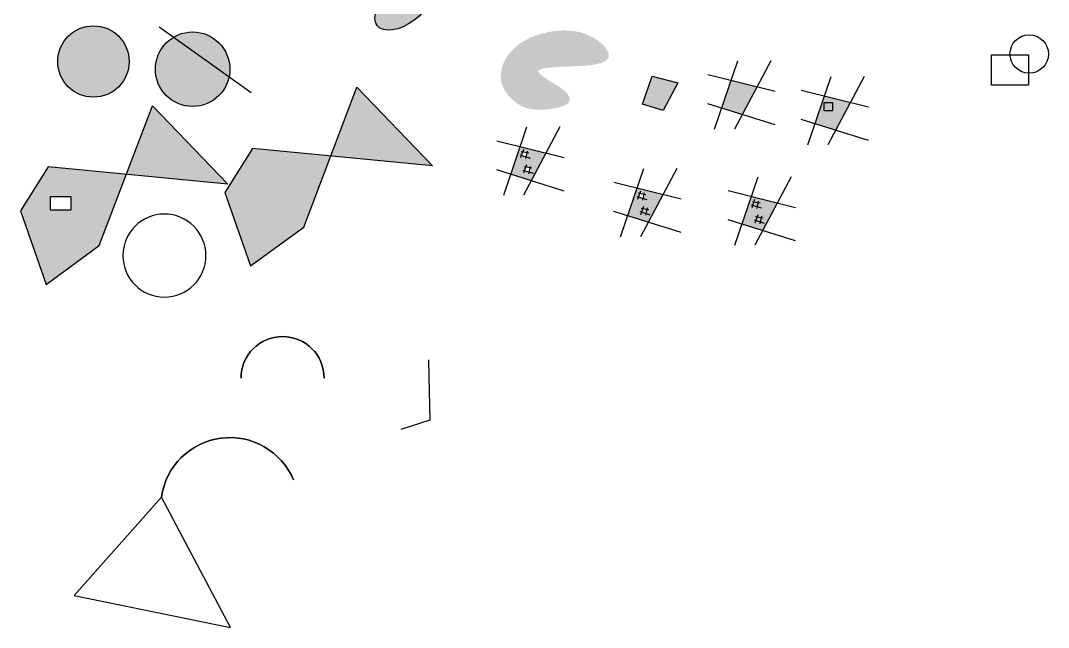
# Model space of a CAD drawing. Header units: millimetres. Extents: x -355 to 1127, y -279 to 387.
# Drawn here: x -263.4 to 111.6, y -279.4 to -58 of the extents above; entities that cross this region are included whole.
import ezdxf

# ---------------------------------------------------------------- set-up
doc = ezdxf.new("R2010")
doc.units = ezdxf.units.MM

msp = doc.modelspace()

# ---------------------------------------------------------------- hatches: boundary and pattern name
h = msp.add_hatch(color=215)
edge = h.paths.add_edge_path()
edge.add_ellipse((-123.81, -52.59), major_axis=(9.48, 7.17), ratio=0.557085, start_angle=0, end_angle=360)
h = msp.add_hatch(color=215)
h.dxf.hatch_style = 1
h.paths.add_polyline_path([(-249.83, -72.9, 1), (-223.79, -72.9, 1)])
h = msp.add_hatch(color=215)
edge = h.paths.add_edge_path()
edge.add_spline(control_points=[(-64.15, -88.47), (-66.35, -89.9), (-77.3, -91.61), (-84.71, -87.03), (-90.36, -78.28), (-82.82, -64.01), (-57.5, -58.77), (-42.29, -74.51), (-68.14, -74.65), (-78.51, -75.86), (-64.1, -82.99), (-61.95, -87.03), (-64.15, -88.47)], knot_values=[0, 0, 0, 0, 1, 2, 3, 4, 5, 6, 7, 8, 9, 10, 10, 10, 10], degree=3, periodic=0)
h = msp.add_hatch(color=215)
h.dxf.hatch_style = 1
h.paths.add_polyline_path([(-207.55, -64.03), (-187.29, -78.42, 0.050051), (-187.02, -75.72, 0.5811)])
h = msp.add_hatch(color=215)
h.dxf.hatch_style = 1
h.paths.add_polyline_path([(-207.55, -64.03, 0.264942), (-214.21, -75.72, 0.90467), (-187.29, -78.42)])
h = msp.add_hatch(color=215)
h.dxf.hatch_style = 1
h.paths.add_polyline_path([(-23.56, -80.63), (-32.97, -78.29), (-36.43, -88.45), (-28.95, -90.79)])
msp.add_hatch(color=215).paths.add_polyline_path([(-160.1, -133.32), (-140.72, -82.27), (-113.13, -110.96), (-178.74, -104.63), (-188.81, -120.65), (-179.49, -147.48)])
h = msp.add_hatch(color=215)
h.dxf.hatch_style = 1
h.paths.add_polyline_path([(5.31, -82.13), (-4.1, -79.8), (-7.56, -89.96), (-0.08, -92.3)])
h = msp.add_hatch(color=215)
h.dxf.hatch_style = 1
h.paths.add_polyline_path([(39.35, -87.84), (29.94, -85.5), (26.48, -95.67), (33.96, -98)])
h = msp.add_hatch(color=215)
h.paths.add_polyline_path([(-234.7, -140.08), (-215.31, -89.03), (-187.73, -117.72), (-253.34, -111.39), (-263.4, -127.41), (-254.08, -154.24)])
h.paths.add_polyline_path([(-245.02, -127.14), (-245.02, -122.14), (-252.52, -122.14), (-252.52, -127.14)], flags=0)
h = msp.add_hatch(color=215)
h.paths.add_polyline_path([(-71.66, -106.25), (-81.07, -103.91), (-84.53, -114.07), (-77.06, -116.41)])
h.paths.add_polyline_path([(-80.6, -107.19), (-78.92, -107.7), (-78.58, -106.1), (-80.12, -105.82)], flags=0)
h.paths.add_polyline_path([(-79.02, -111.34), (-79.5, -112.71), (-77.82, -113.22), (-77.48, -111.62)], flags=0)
h = msp.add_hatch(color=215)
h.paths.add_polyline_path([(-28.98, -121.42), (-38.39, -119.08), (-41.85, -129.24), (-34.38, -131.58)])
h.paths.add_polyline_path([(-37.92, -122.35), (-36.24, -122.86), (-35.9, -121.27), (-37.44, -120.98)], flags=0)
h = msp.add_hatch(color=215)
h.dxf.hatch_style = 1
h.paths.add_polyline_path([(12.73, -124.47), (3.32, -122.14), (-0.14, -132.3), (7.34, -134.64)])

# ---------------------------------------------------------------- linework, layer by layer
for p, q in [((-10.15, -97.58), (-1.67, -72.67)), ((10.34, -72.67), (-2.88, -97.58)), ((-36.43, -88.45), (-32.97, -78.29)), ((-32.97, -78.29), (-23.56, -80.63)), ((-12.62, -77.68), (11.94, -83.78)), ((23.89, -103.29), (32.37, -78.37)), ((44.37, -78.37), (31.15, -103.29)), ((-23.56, -80.63), (-28.95, -90.79)), ((21.42, -83.39), (45.97, -89.49)), ((-28.95, -90.79), (-36.43, -88.45)), ((11.94, -96.05), (-12.62, -88.38)), ((-87.13, -121.7), (-78.65, -96.78)), ((-66.64, -96.78), (-79.86, -121.7)), ((45.97, -101.76), (21.42, -94.08)), ((-89.59, -101.8), (-65.04, -107.89)), ((-80.87, -107.98), (-79.82, -104.94)), ((-81.25, -106.99), (-77.52, -108.12)), ((-80.74, -105.7), (-77.99, -106.21)), ((-79.06, -108.34), (-78.48, -105.65)), ((-65.04, -120.17), (-89.59, -112.49)), ((-80.15, -112.51), (-76.42, -113.64)), ((-79.77, -113.5), (-78.72, -110.46)), ((-79.65, -111.22), (-76.89, -111.73)), ((-77.96, -113.86), (-77.38, -111.17)), ((-44.45, -136.86), (-35.97, -111.95)), ((-23.96, -111.95), (-37.18, -136.86)), ((-2.73, -139.92), (5.75, -115.01)), ((17.75, -115.01), (4.53, -139.92)), ((-46.92, -116.96), (-22.36, -123.06)), ((-38.57, -122.15), (-34.84, -123.29)), ((-38.19, -123.15), (-37.14, -120.11)), ((-38.06, -120.87), (-35.31, -121.37)), ((-36.38, -123.51), (-35.8, -120.81)), ((-5.2, -120.02), (19.35, -126.12)), ((3.52, -126.2), (4.57, -123.17)), ((-37.09, -128.67), (-36.04, -125.63)), ((-36.97, -126.39), (-34.21, -126.89)), ((-35.28, -129.03), (-34.7, -126.33)), ((3.14, -125.21), (6.87, -126.35)), ((3.65, -123.93), (6.4, -124.43)), ((5.33, -126.57), (5.91, -123.87)), ((-22.36, -135.33), (-46.92, -127.66)), ((-37.47, -127.67), (-33.74, -128.81)), ((19.35, -138.39), (-5.2, -130.72)), ((4.24, -130.73), (7.97, -131.87)), ((4.62, -131.72), (5.67, -128.69)), ((4.75, -129.45), (7.5, -129.95)), ((6.43, -132.09), (7.01, -129.39))]:
    msp.add_line(p, q)
msp.add_lwpolyline([(-212.86, -60.24), (-179.22, -84.16)])
for points in [[(90.83, -70.43), (104.37, -70.43), (104.37, -81.53), (90.83, -81.53)], [(-160.1, -133.32), (-140.72, -82.27), (-113.13, -110.96), (-178.74, -104.63), (-188.81, -120.65), (-179.49, -147.48)], [(-234.7, -140.08), (-215.31, -89.03), (-187.73, -117.72), (-253.34, -111.39), (-263.4, -127.41), (-254.08, -154.24)], [(29.79, -87.92), (32.9, -87.92), (32.9, -90.86), (29.79, -90.86)], [(-252.52, -122.14), (-245.02, -122.14), (-245.02, -127.14), (-252.52, -127.14)]]:
    msp.add_lwpolyline(points, close=True)
for points in [[(-226.08, -143.73, 1), (-195.77, -143.73, 1)], [(-182.95, -188.42, -1), (-152.63, -188.42, 1)], [(-163.78, -225.56, 0.761426), (-211.99, -231.85), (-243.81, -267.73), (-186.86, -279.41), (-211.99, -231.85, -0.761426)]]:
    msp.add_lwpolyline(points, format="xyb", close=True)
at = {"color": 5}
msp.add_lwpolyline([(-114.52, -181.7), (-114.4, -187.86), (-114.1, -203.8), (-124.68, -207.18)], dxfattribs=at)
for centre, radius in [((-236.81, -72.9), 13.02), ((-200.62, -75.72), 13.59), ((104.62, -70.17), 7.02)]:
    msp.add_circle(centre, radius)
msp.add_ellipse((-123.81, -52.59), major_axis=(9.48, 7.17), ratio=0.557085)

doc.saveas('drawing.dxf')
